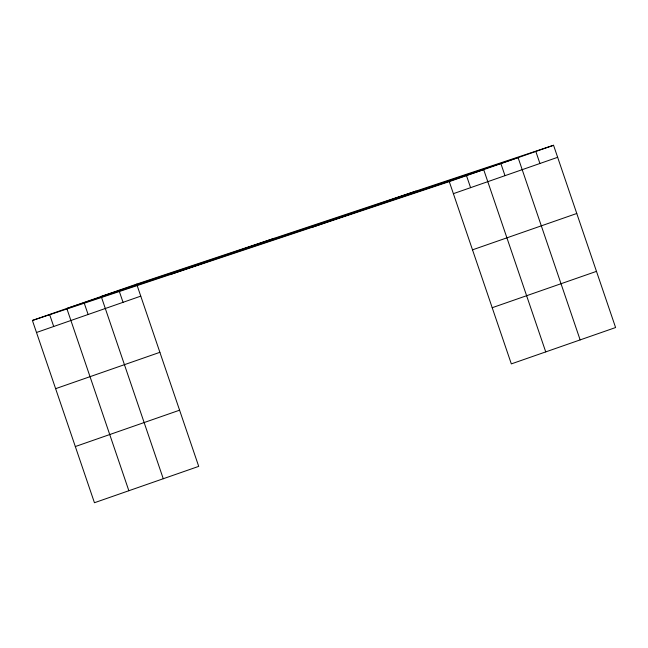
<?xml version="1.0" encoding="UTF-8"?>
<svg xmlns="http://www.w3.org/2000/svg" width="648" height="648" viewBox="0 0 648 648"><rect width="100%" height="100%" fill="white"/><g stroke="black" fill="none" stroke-linecap="round" stroke-linejoin="round"><path stroke-width="0.97" d="M136.671 284.108L198.717 466.374L94.446 502.726L32.4 320.46L136.671 284.108L553.554 145.274L615.6 327.54L511.329 363.893L449.283 181.626L553.554 145.274M169.97 274.647L274.242 238.294M311.712 227.44L415.984 191.095M36.499 332.489L140.762 296.144M453.381 193.663L557.653 157.31M55.623 388.67L159.886 352.318M472.505 249.836L576.777 213.484M75.322 446.545L179.593 410.192M492.205 307.711L596.476 271.366M32.4 320.46L449.283 181.626M535.831 151.454L539.922 163.49M580.146 339.9L518.1 157.634L101.218 296.468L163.264 478.734M500.896 163.636L504.995 175.665M545.738 351.896L483.692 169.63L66.809 308.464L128.855 490.73M466.487 175.632L470.586 187.661M118.94 290.288L123.039 302.324M84.013 302.47L88.112 314.499M49.604 314.466L53.703 326.495"/></g></svg>
